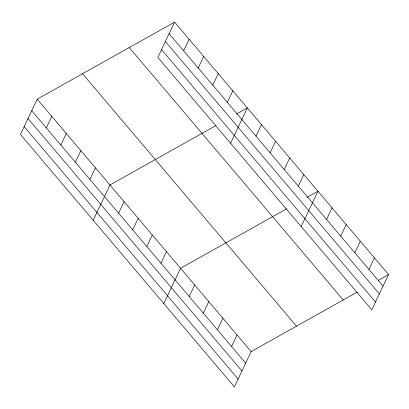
<?xml version="1.0" encoding="UTF-8"?>
<svg xmlns="http://www.w3.org/2000/svg" width="409" height="409" viewBox="0 0 409 409"><rect width="100%" height="100%" fill="white"/><g stroke="black" fill="none" stroke-linecap="round" stroke-linejoin="round"><path stroke-width="0.61" d="M174.592 22.117L157.838 57.403L371.796 309.833L388.55 274.546L174.592 22.117L37.204 99.167L20.45 134.454L234.408 386.883L251.162 351.597L357.246 292.103M46.273 127.879L51.754 116.33M60.823 145.047L66.304 133.498M75.368 162.209L80.854 150.66M89.919 179.377L95.404 167.828M93.196 220.282L109.949 184.991L216.034 125.497M183.656 50.828L189.142 39.279M118.59 213.201L124.075 201.652M198.207 67.991L203.692 56.447M132.71 229.863L138.196 218.314M212.757 85.159L218.237 73.61M146.831 246.52L152.317 234.976M227.307 102.322L232.787 90.778M160.952 263.181L166.437 251.632M230.584 143.232L247.338 107.94L236.545 113.993M163.804 303.58L180.558 268.294L286.637 208.8M255.978 136.151L261.458 124.602M189.198 296.505L194.679 284.955M270.098 152.813L275.579 141.263M203.319 313.161L208.8 301.617M284.219 169.469L289.7 157.925M217.44 329.823L222.92 318.274M298.34 186.131L303.821 174.582M231.56 346.484L237.041 334.935M301.188 226.53L317.941 191.243L307.149 197.296M326.581 219.454L332.067 207.905M340.702 236.111L346.188 224.567M354.823 252.772L360.309 241.223M368.944 269.434L374.429 257.885M378.294 280.298L388.55 274.546M169.106 33.661L383.064 286.096M165.389 41.498L379.347 293.928M161.555 49.571L375.513 302M129.254 47.541L343.212 299.971M82.541 73.738L296.499 326.172M37.204 99.167L251.162 351.597M31.723 110.716L245.681 363.146M28.001 118.549L241.959 370.978M24.172 126.621L238.13 379.051"/></g></svg>
